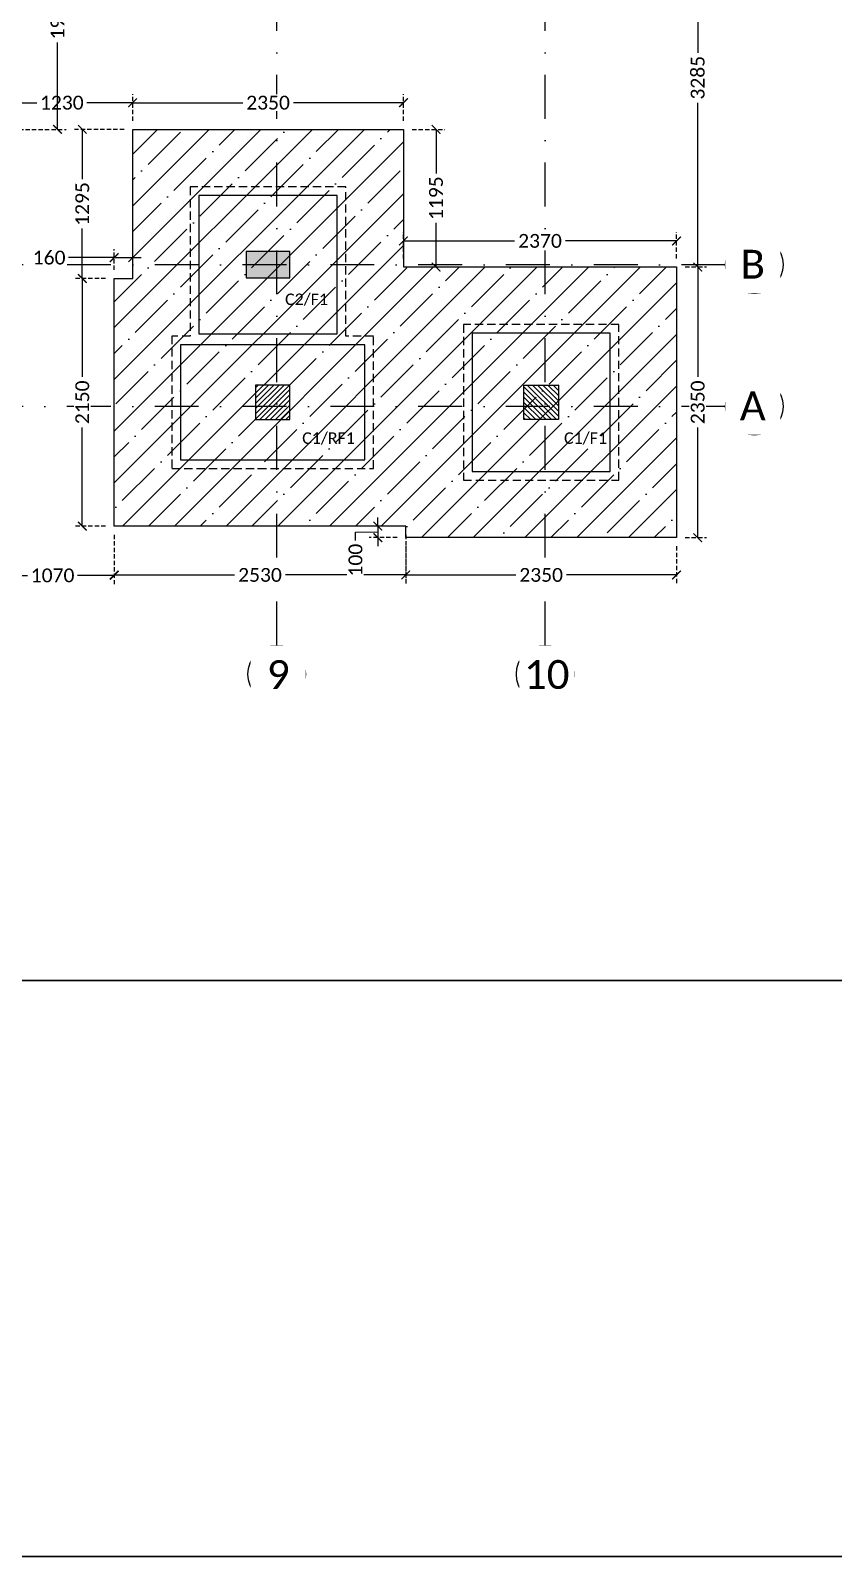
# Model space of a CAD drawing. Header units: millimetres. Extents: x -176651 to 388869, y -18959 to 486614.
# Drawn here: x 232611 to 239579, y 255015 to 268263 of the extents above; entities that cross this region are included whole.
import ezdxf
from ezdxf.xclip import XClip

# ---------------------------------------------------------------- set-up
doc = ezdxf.new("R2010")
doc.units = ezdxf.units.MM
doc.header["$LTSCALE"] = 150
doc.header["$XCLIPFRAME"] = 2
for name, pattern in [('3BHK-W(SB)$0$HIDDEN', [0.375, 0.25, -0.125]), ('DASHDOTX2', [50.8, 25.4, -12.7, 0, -12.7]), ('HIDDEN2', [4.7625, 3.175, -1.5875])]:
    doc.linetypes.add(name, pattern=pattern)
for name, color, linetype in [('ad-Column', 3, 'Continuous'), ('ad-Column Hatch', 125, 'Continuous'), ('ad-Footing line', 2, 'Continuous'), ('ad-Grid', 8, 'DASHDOTX2'), ('ad-PCC line', 8, 'HIDDEN2'), ('ad-RCC', 3, 'Continuous'), ('ad-RCC Hatch', 125, 'Continuous'), ('ad-Road', 2, 'Continuous'), ('ad-Road Hatch', 8, 'Continuous'), ('ad-Text main', 7, 'Continuous'), ('ad-Wall hatch', 8, 'Continuous')]:
    doc.layers.add(name, color=color, linetype=linetype)
for name, color, linetype, true_color in [('ad-Dimension', 5, 'Continuous', 0x0000ff), ('ad-Footing Excavation', 30, 'Continuous', 0xff7f00), ('ad-Foundation text', 6, 'Continuous', 0xff00ff), ('ad-Plot Boundary', 6, 'Continuous', 0xff00ff)]:
    doc.layers.add(name, color=color, linetype=linetype, true_color=true_color)
doc.styles.get("Standard").update_dxf_attribs({"font": 'calibril.ttf'})
doc.dimstyles.new('A-75-DIM-INT (Framing)', dxfattribs={"dimscale": 100, "dimtxt": 1.6, "dimasz": 1, "dimexe": 1, "dimexo": 1, "dimgap": 0.5, "dimtad": 0, "dimdec": 0, "dimdsep": 46, "dimtxsty": 'Standard', "dimblk": 'ARCHTICK', "dimcen": 0.025, "dimclrd": 5, "dimclre": 5, "dimclrt": 256, "dimazin": 2, "dimtfac": 1, "dimtdec": 0, "dimtmove": 1, "dimatfit": 0, "dimldrblk": 'ARCHTICK', "dimfxl": 1, "dimfxlon": 1, "dimtfill": 1, "dimtolj": 1, "dimtzin": 0, "dimarcsym": 0})

# ---------------------------------------------------------------- blocks, each defined once
blk = doc.blocks.new('A$C4fb60e89')
at = {"layer": 'ad-Road Hatch', "ltscale": 5, "transparency": 33554687}
h = blk.add_hatch(dxfattribs=at)
h.set_pattern_fill('AR-HBONE', color=256, scale=15)
h.set_pattern_definition([(45, (-193247.7, -428758.8), (0, 2155.2615), [4572, -1524]), (135, (-192170.1, -427681.1), (2e-13, 2155.2615), [4572, -1524])])
h.paths.add_polyline_path([(175594, -250241), (169178, -249341), (167473, -249057), (167473, -138694), (101313, -138694), (101313, -199954), (101308, -237995), (101040, -268291), (101008, -280968), (101066, -293684), (101243, -311127), (100910, -319344), (100949, -333937), (100669, -366960), (100727, -390983), (100669, -404586), (100538, -420418), (100467, -428759), (92426, -427265), (92163, -427209), (92163, -321454), (24803, -321454), (24803, -412961), (15653, -411029), (15654, -321452), (-19535, -321452), (-34427, -319477), (-65207, -315395), (-171770, -301268), (-185854, -298333), (-193248, -296832), (-193244, -292908), (-191914, -285219), (-191839, -284679), (-183397, -286393), (-169723, -289243), (-53141, -304698), (-18730, -309262), (15653, -309262), (15653, 703), (24803, 1115), (24803, -129544), (92163, -129544), (92163, 15133), (101313, 17713), (101313, -129544), (167473, -129544), (167473, 35552), (175738, 37855), (175849, 28595), (175836, 25947), (175777, 14040), (175855, 2316), (175660, -18036), (175731, -34039), (175718, -46839), (175673, -63402), (175816, -82072), (175542, -106356), (175490, -124641), (175575, -145019), (175731, -168892), (175797, -181269), (175797, -192667), (175744, -208200), (175829, -223277), (175888, -234871)])
h.paths.add_polyline_path([(24803, -309264), (92163, -309264), (92163, -138694), (24803, -138694)], flags=16)
blk = doc.blocks.new('zw$E7CA')
at = {"layer": 'ad-Plot Boundary'}
blk.add_lwpolyline([(0, 0), (33680, 0), (33680, 30050), (0, 30050)], close=True, dxfattribs=at)
blk = doc.blocks.new('zw$A88E')
at = {"layer": 'ad-Plot Boundary', "ltscale": 5}
for p in [(-150934, -206599), (-150934, -236649)]:
    blk.add_blockref('zw$E7CA', p, dxfattribs=at)
blk = doc.blocks.new("Plot's Boundary")
at = {"layer": 'ad-Road', "ltscale": 5}
blk.add_blockref('A$C4fb60e89', (191839, 428759), dxfattribs=at)
at = {"layer": 'ad-Plot Boundary', "ltscale": 5}
blk.add_blockref('zw$A88E', (367577, 466614), dxfattribs=at)
blk = doc.blocks.new('1625W_Grid')
at = {"layer": 'ad-Grid', "ltscale": 0.1}
for points in [[(12005, -3190), (12005, 15870)], [(14335, -3190), (14335, 15870)], [(15900, 115), (-3780, 115)], [(15900, -1115), (-3780, -1115)]]:
    blk.add_lwpolyline(points, dxfattribs=at)
at = {"layer": 'ad-Grid', "color": 7, "linetype": 'ByBlock'}
for centre in [(16150, 115), (16150, -1115), (12005, -3440), (14335, -3440)]:
    blk.add_circle(centre, 250, dxfattribs=at)
at = {"layer": 'ad-Text main', "char_height": 250, "width": 227.385, "attachment_point": 5, "bg_fill": 2}
for s, insert in [('{\\fCalibri|b0|i0|c0|p34;B}', (16136.5, 119)), ('{\\fCalibri|b0|i0|c0|p34;A}', (16136.5, -1111)), ('{\\fCalibri|b0|i0|c0|p34;9}', (12018.5, -3444)), ('{\\fCalibri|b0|i0|c0|p34;10}', (14348.5, -3444))]:
    blk.add_mtext(s, dxfattribs=dict(at, insert=insert))
blk = doc.blocks.new('zw$6AA0')
at = {"layer": 'ad-Column Hatch', "transparency": 33554687}
h = blk.add_hatch(color=256, dxfattribs=at)
h.dxf.hatch_style = 1
h.paths.add_polyline_path([(0, -230), (380, -230), (380, 0), (0, 0)])
at = {"layer": 'ad-Column'}
blk.add_lwpolyline([(0, -230), (380, -230), (380, 0), (0, 0)], close=True, dxfattribs=at)
blk = doc.blocks.new('A$C42b14ea2')
at = {"layer": 'ad-RCC Hatch', "transparency": 33554687}
h = blk.add_hatch(dxfattribs=at)
h.set_pattern_fill('ANSI31', color=256, scale=10)
h.set_pattern_definition([(45, (13250, 8645), (-22.45064, 22.45064), [])])
h.paths.add_polyline_path([(0, 0), (300, 0), (300, 300), (0, 300)])
at = {"layer": 'ad-RCC'}
blk.add_lwpolyline([(0, 0), (300, 0), (300, 300), (0, 300)], close=True, dxfattribs=at)
blk = doc.blocks.new('1625W_Columns')
at = {"layer": 'ad-Column', "rotation": 179.9999999999998}
blk.add_blockref('zw$6AA0', (12120, 0), dxfattribs=at)
at = {"layer": 'ad-RCC'}
blk.add_blockref('A$C42b14ea2', (11820, -1230), dxfattribs=at)
at = {"layer": 'ad-RCC', "xscale": -1}
blk.add_blockref('A$C42b14ea2', (14450, -1230), dxfattribs=at)
blk = doc.blocks.new('A$C26f4352e')
at = {"layer": 'ad-Foundation text', "char_height": 100, "width": 349.31, "attachment_point": 5}
for s, insert in [('\\pxt5;C2/F1', (144, -13809)), ('\\pxt5;C1/RF1', (335, -15014)), ('\\pxt5;C1/F1', (2565, -15014))]:
    blk.add_mtext(s, dxfattribs=dict(at, insert=insert))
blk = doc.blocks.new('A$Cf8271b05')
at = {"layer": 'ad-Footing line'}
for points in [[(11330, -13875), (12530, -13875), (12530, -12675), (11330, -12675)], [(13700, -15070), (14900, -15070), (14900, -13870), (13700, -13870)], [(11170, -14970), (12770, -14970), (12770, -13970), (11170, -13970)]]:
    blk.add_lwpolyline(points, close=True, dxfattribs=at)
at = {"layer": 'ad-PCC line', "ltscale": 0.15}
for points in [[(11255, -13895), (11095, -13895), (11095, -15045), (12845, -15045), (12845, -13895), (12605, -13895), (12605, -12600), (11255, -12600)], [(13625, -15145), (14975, -15145), (14975, -13795), (13625, -13795)]]:
    blk.add_lwpolyline(points, close=True, dxfattribs=at)
blk = doc.blocks.new('1625W_Footing Layout')
ref = blk.add_blockref("Plot's Boundary", (0, 0))
XClip(ref).set_block_clipping_path([(211642.2775057808, 255014.8999686334), (255322.2775057808, 295064.8999686334)])
blk.add_blockref('1625W_Grid', (222742, 266115))
blk.add_lwpolyline([(255322, 255015), (211642, 255015), (211642, 295065), (255322, 295065)], close=True)
for name, p in [('A$Cf8271b05', (222742, 279505)), ('1625W_Columns', (222742, 266115))]:
    blk.add_blockref(name, p)
at = {"layer": 'ad-Foundation text'}
blk.add_blockref('A$C26f4352e', (234862, 279735), dxfattribs=at)
blk = doc.blocks.new('A$Cc8ad2c65')
at = {"layer": 'ad-Wall hatch', "transparency": 33554687}
h = blk.add_hatch(dxfattribs=at)
h.set_pattern_fill('ANSI35', color=256, scale=50)
h.set_pattern_definition([(45, (-179236.65, -172034.9), (-224.5064, 224.5064), []), (45, (-179012.14, -172034.9), (-224.5064, 224.5064), [396.875, -79.375, 0, -79.375])])
h.paths.add_polyline_path([(13125, -15545), (10595, -15545), (10595, -13395), (10755, -13395), (10755, -12100), (13105, -12100), (13105, -13295), (15475, -13295), (15475, -15645), (13125, -15645)])
at = {"layer": 'ad-Footing Excavation'}
blk.add_lwpolyline([(13125, -15545), (10595, -15545), (10595, -13395), (10755, -13395), (10755, -12100), (13105, -12100), (13105, -13295), (15475, -13295), (15475, -15645), (13125, -15645)], close=True, dxfattribs=at)
blk = doc.blocks.new('_ArchTick')
at = {"color": 0, "linetype": 'ByBlock', "const_width": 0.15}
blk.add_lwpolyline([(-0.5, -0.5), (0.5, 0.5)], dxfattribs=at)
blk = doc.blocks.new('*D24')
at = {"layer": 'ad-Dimension', "linetype": '3BHK-W(SB)$0$HIDDEN', "lineweight": -2, "transparency": 16777216}
for p, q in [((15050, -12780), (15333, -12780)), ((15050, -13975), (15333, -13975))]:
    blk.add_line(p, q, dxfattribs=at)
at = {"layer": 'ad-Dimension', "lineweight": -2, "transparency": 16777216}
for p, q in [((15258, -12780), (15258, -13163)), ((15258, -13975), (15258, -13592))]:
    blk.add_line(p, q, dxfattribs=at)
at = {"layer": 'Defpoints', "color": 0, "transparency": 16777216}
for p in [(14975, -12780), (15258, -12780), (14975, -13975)]:
    blk.add_point(p, dxfattribs=at)
at = {"layer": 'ad-Dimension', "lineweight": -2, "transparency": 16777216, "xscale": 75, "yscale": 75, "zscale": 75}
for p, rotation in [((15258, -12780), 90), ((15258, -13975), 270)]:
    blk.add_blockref('_ArchTick', p, dxfattribs=dict(at, rotation=rotation))
at = {"layer": 'ad-Dimension', "transparency": 16777216, "insert": (15258, -13378), "char_height": 120, "attachment_point": 5, "rotation": 90, "bg_fill": 3, "box_fill_scale": 1.1, "bg_fill_color": 257, "bg_fill_transparency": 0}
blk.add_mtext('\\A1;1195', dxfattribs=at)
blk = doc.blocks.new('*D25')
at = {"layer": 'ad-Dimension', "linetype": '3BHK-W(SB)$0$HIDDEN', "lineweight": -2, "transparency": 16777216}
for p, q in [((14975, -13900), (14975, -13674)), ((17345, -13900), (17345, -13674))]:
    blk.add_line(p, q, dxfattribs=at)
at = {"layer": 'ad-Dimension', "lineweight": -2, "transparency": 16777216}
for p, q in [((14975, -13749), (15940, -13749)), ((17345, -13749), (16380, -13749))]:
    blk.add_line(p, q, dxfattribs=at)
at = {"layer": 'Defpoints', "color": 0, "transparency": 16777216}
for p in [(17345, -13749), (14975, -13975), (17345, -13975)]:
    blk.add_point(p, dxfattribs=at)
at = {"layer": 'ad-Dimension', "lineweight": -2, "transparency": 16777216, "xscale": 75, "yscale": 75, "zscale": 75, "rotation": 180}
blk.add_blockref('_ArchTick', (14975, -13749), dxfattribs=at)
at = {"layer": 'ad-Dimension', "lineweight": -2, "transparency": 16777216, "xscale": 75, "yscale": 75, "zscale": 75}
blk.add_blockref('_ArchTick', (17345, -13749), dxfattribs=at)
at = {"layer": 'ad-Dimension', "transparency": 16777216, "insert": (16160, -13749), "char_height": 120, "attachment_point": 5, "bg_fill": 3, "box_fill_scale": 1.1, "bg_fill_color": 257, "bg_fill_transparency": 0}
blk.add_mtext('\\A1;2370', dxfattribs=at)
blk = doc.blocks.new('*D26')
at = {"layer": 'ad-Dimension', "lineweight": -2, "transparency": 16777216}
for p, q in [((14752, -16225), (14752, -16150)), ((14559, -16276), (14752, -16275)), ((14559, -16351), (14559, -16276)), ((14752, -16225), (14752, -16325)), ((14752, -16325), (14752, -16400))]:
    blk.add_line(p, q, dxfattribs=at)
at = {"layer": 'ad-Dimension', "linetype": '3BHK-W(SB)$0$HIDDEN', "lineweight": -2, "transparency": 16777216}
for p, q in [((14920, -16225), (14677, -16225)), ((14920, -16325), (14677, -16325))]:
    blk.add_line(p, q, dxfattribs=at)
at = {"layer": 'Defpoints', "color": 0, "transparency": 16777216}
for p in [(14995, -16225), (14752, -16325), (14995, -16325)]:
    blk.add_point(p, dxfattribs=at)
at = {"layer": 'ad-Dimension', "lineweight": -2, "transparency": 16777216, "xscale": 75, "yscale": 75, "zscale": 75}
for p, rotation in [((14752, -16225), 270), ((14752, -16325), 90)]:
    blk.add_blockref('_ArchTick', p, dxfattribs=dict(at, rotation=rotation))
at = {"layer": 'ad-Dimension', "transparency": 16777216, "insert": (14559, -16520), "char_height": 120, "attachment_point": 5, "rotation": 90, "bg_fill": 3, "box_fill_scale": 1.1, "bg_fill_color": 257, "bg_fill_transparency": 0}
blk.add_mtext('\\A1;100', dxfattribs=at)
blk = doc.blocks.new('*D34')
at = {"layer": 'ad-Dimension', "linetype": '3BHK-W(SB)$0$HIDDEN', "lineweight": -2, "transparency": 16777216}
for p, q in [((11695, -10840), (12048, -10840)), ((11470, -12780), (12048, -12780))]:
    blk.add_line(p, q, dxfattribs=at)
at = {"layer": 'ad-Dimension', "lineweight": -2, "transparency": 16777216}
for p, q in [((11973, -10840), (11973, -11593)), ((11973, -12780), (11973, -12027))]:
    blk.add_line(p, q, dxfattribs=at)
at = {"layer": 'Defpoints', "color": 0, "transparency": 16777216}
for p in [(11620, -10840), (11973, -10840), (11395, -12780)]:
    blk.add_point(p, dxfattribs=at)
at = {"layer": 'ad-Dimension', "lineweight": -2, "transparency": 16777216, "xscale": 75, "yscale": 75, "zscale": 75}
for p, rotation in [((11973, -10840), 90), ((11973, -12780), 270)]:
    blk.add_blockref('_ArchTick', p, dxfattribs=dict(at, rotation=rotation))
at = {"layer": 'ad-Dimension', "transparency": 16777216, "insert": (11973, -11810), "char_height": 120, "attachment_point": 5, "rotation": 90, "bg_fill": 3, "box_fill_scale": 1.1, "bg_fill_color": 257, "bg_fill_transparency": 0}
blk.add_mtext('\\A1;1940', dxfattribs=at)
blk = doc.blocks.new('*D47')
at = {"layer": 'ad-Dimension', "linetype": '3BHK-W(SB)$0$HIDDEN', "lineweight": -2, "transparency": 16777216}
for p, q in [((11395, -12705), (11395, -12474)), ((12625, -12705), (12625, -12474))]:
    blk.add_line(p, q, dxfattribs=at)
at = {"layer": 'ad-Dimension', "lineweight": -2, "transparency": 16777216}
for p, q in [((11395, -12549), (11793, -12549)), ((12625, -12549), (12227, -12549))]:
    blk.add_line(p, q, dxfattribs=at)
at = {"layer": 'Defpoints', "color": 0, "transparency": 16777216}
for p in [(12625, -12549), (11395, -12780), (12625, -12780)]:
    blk.add_point(p, dxfattribs=at)
at = {"layer": 'ad-Dimension', "lineweight": -2, "transparency": 16777216, "xscale": 75, "yscale": 75, "zscale": 75, "rotation": 180}
blk.add_blockref('_ArchTick', (11395, -12549), dxfattribs=at)
at = {"layer": 'ad-Dimension', "lineweight": -2, "transparency": 16777216, "xscale": 75, "yscale": 75, "zscale": 75}
blk.add_blockref('_ArchTick', (12625, -12549), dxfattribs=at)
at = {"layer": 'ad-Dimension', "transparency": 16777216, "insert": (12010, -12549), "char_height": 120, "attachment_point": 5, "bg_fill": 3, "box_fill_scale": 1.1, "bg_fill_color": 257, "bg_fill_transparency": 0}
blk.add_mtext('\\A1;1230', dxfattribs=at)
blk = doc.blocks.new('*D51')
at = {"layer": 'ad-Dimension', "linetype": '3BHK-W(SB)$0$HIDDEN', "lineweight": -2, "transparency": 16777216}
for p, q in [((11395, -15903), (11395, -16728)), ((12465, -16300), (12465, -16728))]:
    blk.add_line(p, q, dxfattribs=at)
at = {"layer": 'ad-Dimension', "lineweight": -2, "transparency": 16777216}
for p, q in [((11395, -16653), (11713, -16653)), ((12465, -16653), (12147, -16653))]:
    blk.add_line(p, q, dxfattribs=at)
at = {"layer": 'Defpoints', "color": 0, "transparency": 16777216}
for p in [(11395, -15130), (12465, -16225), (12465, -16653)]:
    blk.add_point(p, dxfattribs=at)
at = {"layer": 'ad-Dimension', "lineweight": -2, "transparency": 16777216, "xscale": 75, "yscale": 75, "zscale": 75, "rotation": 180}
blk.add_blockref('_ArchTick', (11395, -16653), dxfattribs=at)
at = {"layer": 'ad-Dimension', "lineweight": -2, "transparency": 16777216, "xscale": 75, "yscale": 75, "zscale": 75}
blk.add_blockref('_ArchTick', (12465, -16653), dxfattribs=at)
at = {"layer": 'ad-Dimension', "transparency": 16777216, "insert": (11930, -16653), "char_height": 120, "attachment_point": 5, "bg_fill": 3, "box_fill_scale": 1.1, "bg_fill_color": 257, "bg_fill_transparency": 0}
blk.add_mtext('\\A1;1070', dxfattribs=at)
blk = doc.blocks.new('*D57')
at = {"layer": 'ad-Dimension', "linetype": '3BHK-W(SB)$0$HIDDEN', "lineweight": -2, "transparency": 16777216}
for p, q in [((17420, -10690), (17604, -10690)), ((17420, -13975), (17604, -13975))]:
    blk.add_line(p, q, dxfattribs=at)
at = {"layer": 'ad-Dimension', "lineweight": -2, "transparency": 16777216}
for p, q in [((17529, -10690), (17529, -12115)), ((17529, -13975), (17529, -12550))]:
    blk.add_line(p, q, dxfattribs=at)
at = {"layer": 'Defpoints', "color": 0, "transparency": 16777216}
for p in [(17345, -10690), (17345, -13975), (17529, -13975)]:
    blk.add_point(p, dxfattribs=at)
at = {"layer": 'ad-Dimension', "lineweight": -2, "transparency": 16777216, "xscale": 75, "yscale": 75, "zscale": 75}
for p, rotation in [((17529, -10690), 90), ((17529, -13975), 270)]:
    blk.add_blockref('_ArchTick', p, dxfattribs=dict(at, rotation=rotation))
at = {"layer": 'ad-Dimension', "transparency": 16777216, "insert": (17529, -12332), "char_height": 120, "attachment_point": 5, "rotation": 90, "bg_fill": 3, "box_fill_scale": 1.1, "bg_fill_color": 257, "bg_fill_transparency": 0}
blk.add_mtext('\\A1;3285', dxfattribs=at)
blk = doc.blocks.new('*D58')
at = {"layer": 'ad-Dimension', "linetype": '3BHK-W(SB)$0$HIDDEN', "lineweight": -2, "transparency": 16777216}
for p, q in [((17420, -13975), (17604, -13975)), ((17420, -16325), (17604, -16325))]:
    blk.add_line(p, q, dxfattribs=at)
at = {"layer": 'ad-Dimension', "lineweight": -2, "transparency": 16777216}
for p, q in [((17529, -13975), (17529, -14930)), ((17529, -16325), (17529, -15370))]:
    blk.add_line(p, q, dxfattribs=at)
at = {"layer": 'Defpoints', "color": 0, "transparency": 16777216}
for p in [(17345, -13975), (17345, -16325), (17529, -16325)]:
    blk.add_point(p, dxfattribs=at)
at = {"layer": 'ad-Dimension', "lineweight": -2, "transparency": 16777216, "xscale": 75, "yscale": 75, "zscale": 75}
for p, rotation in [((17529, -13975), 90), ((17529, -16325), 270)]:
    blk.add_blockref('_ArchTick', p, dxfattribs=dict(at, rotation=rotation))
at = {"layer": 'ad-Dimension', "transparency": 16777216, "insert": (17529, -15150), "char_height": 120, "attachment_point": 5, "rotation": 90, "bg_fill": 3, "box_fill_scale": 1.1, "bg_fill_color": 257, "bg_fill_transparency": 0}
blk.add_mtext('\\A1;2350', dxfattribs=at)
blk = doc.blocks.new('*D59')
at = {"layer": 'ad-Dimension', "linetype": '3BHK-W(SB)$0$HIDDEN', "lineweight": -2, "transparency": 16777216}
for p, q in [((14995, -16400), (14995, -16724)), ((17345, -16400), (17345, -16724))]:
    blk.add_line(p, q, dxfattribs=at)
at = {"layer": 'ad-Dimension', "lineweight": -2, "transparency": 16777216}
for p, q in [((14995, -16649), (15950, -16649)), ((17345, -16649), (16390, -16649))]:
    blk.add_line(p, q, dxfattribs=at)
at = {"layer": 'Defpoints', "color": 0, "transparency": 16777216}
for p in [(14995, -16325), (17345, -16325), (17345, -16649)]:
    blk.add_point(p, dxfattribs=at)
at = {"layer": 'ad-Dimension', "lineweight": -2, "transparency": 16777216, "xscale": 75, "yscale": 75, "zscale": 75, "rotation": 180}
blk.add_blockref('_ArchTick', (14995, -16649), dxfattribs=at)
at = {"layer": 'ad-Dimension', "lineweight": -2, "transparency": 16777216, "xscale": 75, "yscale": 75, "zscale": 75}
blk.add_blockref('_ArchTick', (17345, -16649), dxfattribs=at)
at = {"layer": 'ad-Dimension', "transparency": 16777216, "insert": (16170, -16649), "char_height": 120, "attachment_point": 5, "bg_fill": 3, "box_fill_scale": 1.1, "bg_fill_color": 257, "bg_fill_transparency": 0}
blk.add_mtext('\\A1;2350', dxfattribs=at)
blk = doc.blocks.new('*D64')
at = {"layer": 'ad-Dimension', "linetype": '3BHK-W(SB)$0$HIDDEN', "lineweight": -2, "transparency": 16777216}
for p, q in [((12465, -16300), (12465, -16724)), ((14995, -16300), (14995, -16724))]:
    blk.add_line(p, q, dxfattribs=at)
at = {"layer": 'ad-Dimension', "lineweight": -2, "transparency": 16777216}
for p, q in [((12465, -16649), (13510, -16649)), ((14995, -16649), (13950, -16649))]:
    blk.add_line(p, q, dxfattribs=at)
at = {"layer": 'Defpoints', "color": 0, "transparency": 16777216}
for p in [(12465, -16225), (14995, -16225), (12465, -16649)]:
    blk.add_point(p, dxfattribs=at)
at = {"layer": 'ad-Dimension', "lineweight": -2, "transparency": 16777216, "xscale": 75, "yscale": 75, "zscale": 75, "rotation": 180}
blk.add_blockref('_ArchTick', (12465, -16649), dxfattribs=at)
at = {"layer": 'ad-Dimension', "lineweight": -2, "transparency": 16777216, "xscale": 75, "yscale": 75, "zscale": 75}
blk.add_blockref('_ArchTick', (14995, -16649), dxfattribs=at)
at = {"layer": 'ad-Dimension', "transparency": 16777216, "insert": (13730, -16649), "char_height": 120, "attachment_point": 5, "bg_fill": 3, "box_fill_scale": 1.1, "bg_fill_color": 257, "bg_fill_transparency": 0}
blk.add_mtext('\\A1;2530', dxfattribs=at)
blk = doc.blocks.new('*D65')
at = {"layer": 'ad-Dimension', "linetype": '3BHK-W(SB)$0$HIDDEN', "lineweight": -2, "transparency": 16777216}
for p, q in [((12390, -14075), (12113, -14075)), ((12390, -16225), (12113, -16225))]:
    blk.add_line(p, q, dxfattribs=at)
at = {"layer": 'ad-Dimension', "lineweight": -2, "transparency": 16777216}
for p, q in [((12188, -14075), (12188, -14930)), ((12188, -16225), (12188, -15370))]:
    blk.add_line(p, q, dxfattribs=at)
at = {"layer": 'Defpoints', "color": 0, "transparency": 16777216}
for p in [(12188, -14075), (12465, -14075), (12465, -16225)]:
    blk.add_point(p, dxfattribs=at)
at = {"layer": 'ad-Dimension', "lineweight": -2, "transparency": 16777216, "xscale": 75, "yscale": 75, "zscale": 75}
for p, rotation in [((12188, -14075), 90), ((12188, -16225), 270)]:
    blk.add_blockref('_ArchTick', p, dxfattribs=dict(at, rotation=rotation))
at = {"layer": 'ad-Dimension', "transparency": 16777216, "insert": (12188, -15150), "char_height": 120, "attachment_point": 5, "rotation": 90, "bg_fill": 3, "box_fill_scale": 1.1, "bg_fill_color": 257, "bg_fill_transparency": 0}
blk.add_mtext('\\A1;2150', dxfattribs=at)
blk = doc.blocks.new('*D66')
at = {"layer": 'ad-Dimension', "linetype": '3BHK-W(SB)$0$HIDDEN', "lineweight": -2, "transparency": 16777216}
for p, q in [((12550, -12780), (12113, -12780)), ((12390, -14075), (12113, -14075))]:
    blk.add_line(p, q, dxfattribs=at)
at = {"layer": 'ad-Dimension', "lineweight": -2, "transparency": 16777216}
for p, q in [((12188, -12780), (12188, -13213)), ((12188, -14075), (12188, -13642))]:
    blk.add_line(p, q, dxfattribs=at)
at = {"layer": 'Defpoints', "color": 0, "transparency": 16777216}
for p in [(12188, -12780), (12625, -12780), (12465, -14075)]:
    blk.add_point(p, dxfattribs=at)
at = {"layer": 'ad-Dimension', "lineweight": -2, "transparency": 16777216, "xscale": 75, "yscale": 75, "zscale": 75}
for p, rotation in [((12188, -12780), 90), ((12188, -14075), 270)]:
    blk.add_blockref('_ArchTick', p, dxfattribs=dict(at, rotation=rotation))
at = {"layer": 'ad-Dimension', "transparency": 16777216, "insert": (12188, -13428), "char_height": 120, "attachment_point": 5, "rotation": 90, "bg_fill": 3, "box_fill_scale": 1.1, "bg_fill_color": 257, "bg_fill_transparency": 0}
blk.add_mtext('\\A1;1295', dxfattribs=at)
blk = doc.blocks.new('*D79')
at = {"layer": 'ad-Dimension', "linetype": '3BHK-W(SB)$0$HIDDEN', "lineweight": -2, "transparency": 16777216}
for p, q in [((12625, -12705), (12625, -12474)), ((14975, -12705), (14975, -12474))]:
    blk.add_line(p, q, dxfattribs=at)
at = {"layer": 'ad-Dimension', "lineweight": -2, "transparency": 16777216}
for p, q in [((12625, -12549), (13580, -12549)), ((14975, -12549), (14020, -12549))]:
    blk.add_line(p, q, dxfattribs=at)
at = {"layer": 'Defpoints', "color": 0, "transparency": 16777216}
for p in [(14975, -12549), (12625, -12780), (14975, -12780)]:
    blk.add_point(p, dxfattribs=at)
at = {"layer": 'ad-Dimension', "lineweight": -2, "transparency": 16777216, "xscale": 75, "yscale": 75, "zscale": 75, "rotation": 180}
blk.add_blockref('_ArchTick', (12625, -12549), dxfattribs=at)
at = {"layer": 'ad-Dimension', "lineweight": -2, "transparency": 16777216, "xscale": 75, "yscale": 75, "zscale": 75}
blk.add_blockref('_ArchTick', (14975, -12549), dxfattribs=at)
at = {"layer": 'ad-Dimension', "transparency": 16777216, "insert": (13800, -12549), "char_height": 120, "attachment_point": 5, "bg_fill": 3, "box_fill_scale": 1.1, "bg_fill_color": 257, "bg_fill_transparency": 0}
blk.add_mtext('\\A1;2350', dxfattribs=at)
blk = doc.blocks.new('*D94')
at = {"layer": 'ad-Dimension', "lineweight": -2, "transparency": 16777216}
for p, q in [((12465, -13894), (12069, -13894)), ((12465, -13894), (12390, -13894)), ((12465, -13894), (12625, -13894)), ((12625, -13894), (12700, -13894))]:
    blk.add_line(p, q, dxfattribs=at)
at = {"layer": 'ad-Dimension', "linetype": '3BHK-W(SB)$0$HIDDEN', "lineweight": -2, "transparency": 16777216}
for p, q in [((12465, -14000), (12465, -13819)), ((12625, -14000), (12625, -13819))]:
    blk.add_line(p, q, dxfattribs=at)
at = {"layer": 'Defpoints', "color": 0, "transparency": 16777216}
for p in [(12625, -13894), (12465, -14075), (12625, -14075)]:
    blk.add_point(p, dxfattribs=at)
at = {"layer": 'ad-Dimension', "lineweight": -2, "transparency": 16777216, "xscale": 75, "yscale": 75, "zscale": 75}
blk.add_blockref('_ArchTick', (12465, -13894), dxfattribs=at)
at = {"layer": 'ad-Dimension', "lineweight": -2, "transparency": 16777216, "xscale": 75, "yscale": 75, "zscale": 75, "rotation": 180}
blk.add_blockref('_ArchTick', (12625, -13894), dxfattribs=at)
at = {"layer": 'ad-Dimension', "transparency": 16777216, "insert": (11900, -13894), "char_height": 120, "attachment_point": 5, "bg_fill": 3, "box_fill_scale": 1.1, "bg_fill_color": 257, "bg_fill_transparency": 0}
blk.add_mtext('\\A1;160', dxfattribs=at)
blk = doc.blocks.new('A$C67460cae')
at = {"layer": 'ad-Dimension'}
dim = blk.add_linear_dim(base=(17529.1, -13975), p1=(17345, -10690), p2=(17345, -13975), angle=90, dimstyle='A-75-DIM-INT (Framing)', override={"dimscale": 75, "dimclrd": 256, "dimclre": 256, "dimfxl": 10}, dxfattribs=at)
dim.commit()
dim.dimension.update_dxf_attribs({"geometry": '*D57', "text_midpoint": (17529.1, -12332.5)})
dim = blk.add_linear_dim(base=(17529.1, -16325), p1=(17345, -13975), p2=(17345, -16325), angle=90, dimstyle='A-75-DIM-INT (Framing)', override={"dimscale": 75, "dimclrd": 256, "dimclre": 256, "dimfxl": 10}, dxfattribs=at)
dim.commit()
dim.dimension.update_dxf_attribs({"geometry": '*D58', "text_midpoint": (17529.1, -15150)})
dim = blk.add_linear_dim(base=(17345, -16649.2), p1=(14995, -16325), p2=(17345, -16325), dimstyle='A-75-DIM-INT (Framing)', override={"dimscale": 75, "dimclrd": 256, "dimclre": 256, "dimfxl": 10}, dxfattribs=at)
dim.commit()
dim.dimension.update_dxf_attribs({"geometry": '*D59', "text_midpoint": (16170, -16649.2)})
dim = blk.add_linear_dim(base=(12465, -16649.2), p1=(14995, -16225), p2=(12465, -16225), dimstyle='A-75-DIM-INT (Framing)', override={"dimscale": 75, "dimclrd": 256, "dimclre": 256, "dimfxl": 10}, dxfattribs=at)
dim.commit()
dim.dimension.update_dxf_attribs({"geometry": '*D64', "text_midpoint": (13730, -16649.2)})
dim = blk.add_linear_dim(base=(12188.3, -14075), p1=(12465, -16225), p2=(12465, -14075), angle=90, dimstyle='A-75-DIM-INT (Framing)', override={"dimscale": 75, "dimclrd": 256, "dimclre": 256, "dimfxl": 10}, dxfattribs=at)
dim.commit()
dim.dimension.update_dxf_attribs({"geometry": '*D65', "text_midpoint": (12188.3, -15150)})
dim = blk.add_linear_dim(base=(14752, -16325), p1=(14995, -16225), p2=(14995, -16325), angle=90, dimstyle='A-75-DIM-INT (Framing)', override={"dimscale": 75, "dimclrd": 256, "dimclre": 256, "dimfxl": 10}, dxfattribs=at)
dim.commit()
dim.dimension.update_dxf_attribs({"geometry": '*D26', "text_midpoint": (14559.5, -16388.5), "dimtype": 128})
dim = blk.add_linear_dim(base=(12188.3, -12780), p1=(12465, -14075), p2=(12625, -12780), angle=90, dimstyle='A-75-DIM-INT (Framing)', override={"dimscale": 75, "dimclrd": 256, "dimclre": 256, "dimfxl": 10}, dxfattribs=at)
dim.commit()
dim.dimension.update_dxf_attribs({"geometry": '*D66', "text_midpoint": (12188.3, -13427.5)})
dim = blk.add_linear_dim(base=(12465, -16652.9), p1=(11395, -15130), p2=(12465, -16225), dimstyle='A-75-DIM-INT (Framing)', override={"dimscale": 75, "dimclrd": 256, "dimclre": 256, "dimfxl": 10}, dxfattribs=at)
dim.commit()
dim.dimension.update_dxf_attribs({"geometry": '*D51', "text_midpoint": (11930, -16652.9)})
dim = blk.add_linear_dim(base=(14975, -12548.9), p1=(12625, -12780), p2=(14975, -12780), dimstyle='A-75-DIM-INT (Framing)', override={"dimscale": 75, "dimclrd": 256, "dimclre": 256, "dimfxl": 10}, dxfattribs=at)
dim.commit()
dim.dimension.update_dxf_attribs({"geometry": '*D79', "text_midpoint": (13800, -12548.9)})
dim = blk.add_linear_dim(base=(12625, -13894.4), p1=(12465, -14075), p2=(12625, -14075), dimstyle='A-75-DIM-INT (Framing)', override={"dimscale": 75, "dimblk": 'ArchTick', "dimclrd": 256, "dimclre": 256, "dimfxl": 10, "dimtfill": 1, "dimtfillclr": 0}, dxfattribs=at)
dim.commit()
dim.dimension.update_dxf_attribs({"geometry": '*D94', "text_midpoint": (11900.2, -13894.4), "dimtype": 128})
dim = blk.add_linear_dim(base=(12625, -12548.9), p1=(11395, -12780), p2=(12625, -12780), dimstyle='A-75-DIM-INT (Framing)', override={"dimscale": 75, "dimclrd": 256, "dimclre": 256, "dimfxl": 10}, dxfattribs=at)
dim.commit()
dim.dimension.update_dxf_attribs({"geometry": '*D47', "text_midpoint": (12010, -12548.9)})
dim = blk.add_linear_dim(base=(15258.4, -12780), p1=(14975, -13975), p2=(14975, -12780), angle=90, dimstyle='A-75-DIM-INT (Framing)', override={"dimscale": 75, "dimclrd": 256, "dimclre": 256, "dimfxl": 10}, dxfattribs=at)
dim.commit()
dim.dimension.update_dxf_attribs({"geometry": '*D24', "text_midpoint": (15258.4, -13377.5)})
dim = blk.add_linear_dim(base=(11973.4, -10840), p1=(11395, -12780), p2=(11620, -10840), angle=90, dimstyle='A-75-DIM-INT (Framing)', override={"dimscale": 75, "dimclrd": 256, "dimclre": 256, "dimfxl": 10}, dxfattribs=at)
dim.commit()
dim.dimension.update_dxf_attribs({"geometry": '*D34', "text_midpoint": (11973.4, -11810)})
dim = blk.add_linear_dim(base=(17345, -13749.3), p1=(14975, -13975), p2=(17345, -13975), dimstyle='A-75-DIM-INT (Framing)', override={"dimscale": 75, "dimclrd": 256, "dimclre": 256, "dimfxl": 10}, dxfattribs=at)
dim.commit()
dim.dimension.update_dxf_attribs({"geometry": '*D25', "text_midpoint": (16160, -13749.3)})

msp = doc.modelspace()

# ---------------------------------------------------------------- block references
ref = msp.add_blockref('1625W_Footing Layout', (0, 0))
XClip(ref).set_block_clipping_path([(-176651.2716480088, -2838.4650931536), (388868.7283519913, 486613.8052760336)])

# ---------------------------------------------------------------- next in the draw order: block references
at = {"layer": 'ad-Footing Excavation'}
msp.add_blockref('A$Cc8ad2c65', (222742, 279505), dxfattribs=at)

# ---------------------------------------------------------------- next in the draw order: block references
at = {"layer": 'ad-Dimension'}
msp.add_blockref('A$C67460cae', (220872, 280185), dxfattribs=at)

doc.saveas('drawing.dxf')
